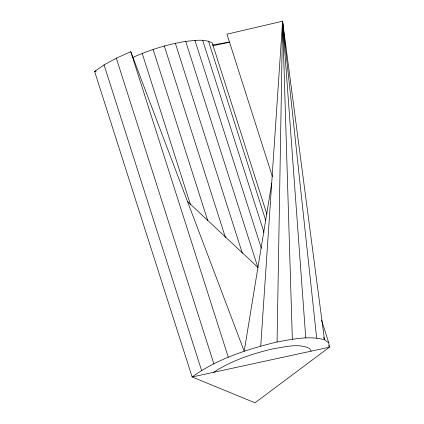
<?xml version="1.0" encoding="UTF-8"?>
<svg xmlns="http://www.w3.org/2000/svg" width="424" height="424" viewBox="0 0 424 424"><rect width="100%" height="100%" fill="white"/><g stroke="black" fill="none" stroke-linecap="round" stroke-linejoin="round"><path stroke-width="0.64" d="M271.667 183.629L244.203 351.226L130.783 51.68L116.324 58.194L104.06 64.893L94.616 71.433L192.13 376.978C217.205 358.858 247.287 349.18 277.068 341.983L282.591 21.2L226.957 34.196L272.394 176.575M260.744 346.058L282.591 21.2L324.466 339.741L328.78 342.846L329.384 347.203L255.01 402.8L192.13 376.978L329.384 347.203L328.78 345.316M213.601 372.32C231.515 360.601 252.148 353.722 272.855 348.841C284.811 347.086 298.284 342.915 309.759 348.528L311.184 351.151M132.728 57.505C149.593 49.873 167.432 44.35 185.712 41.382C194.431 40.635 204.188 38.489 212.249 42.983L266.935 214.343M95.941 71.407L94.616 71.433L95.893 71.084M94.616 71.433L95.914 71.153M213.097 45.734L229.278 42.225M277.068 341.983C292.581 339.226 308.884 335.517 324.466 339.741L323.666 337.223M212.345 44.997L229.919 41.992M187.493 201.453L257.935 267.427M321.546 320.162L328.78 342.846M208.529 41.192L265.827 220.734M202.677 40.306L264.004 232.453M194.961 40.37L261.311 248.268M185.712 41.382L257.893 267.549M175.345 43.296L242.295 253.08M164.311 46.025L225.436 237.541M153.106 49.449L207.792 220.809M142.22 53.419L190.471 204.617M130.783 51.68L228.292 357.225M116.324 58.194L213.834 363.739M104.06 64.893L201.57 370.438M292.337 339.205L282.591 21.2L316.664 338.055M282.591 21.2L305.762 337.875"/></g></svg>
